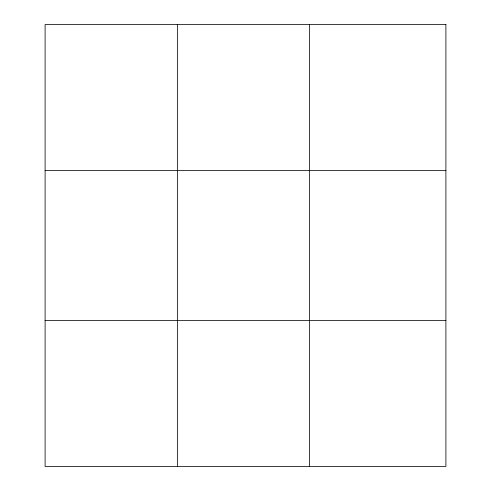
<?xml version="1.0" encoding="UTF-8"?>
<svg xmlns="http://www.w3.org/2000/svg" width="491" height="491" viewBox="0 0 491 491"><rect width="100%" height="100%" fill="white"/><g stroke="black" fill="none" stroke-linecap="round" stroke-linejoin="round"><path stroke-width="0.74" d="M177.368 466.45L177.368 24.55M309.625 466.45L309.625 24.55M45.104 170.377L445.896 170.377M45.104 320.623L445.896 320.623M445.896 24.55L445.896 466.45L45.104 466.45L45.104 24.55L445.896 24.55"/></g></svg>
